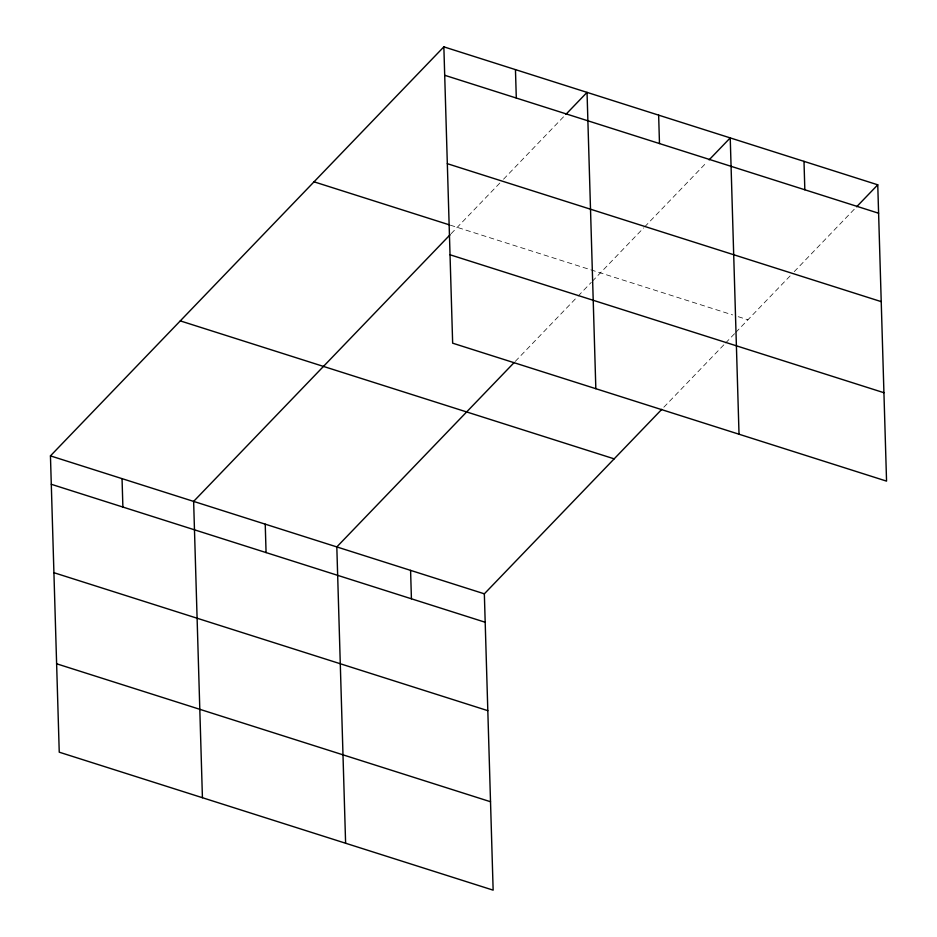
<?xml version="1.0" encoding="UTF-8"?>
<svg xmlns="http://www.w3.org/2000/svg" width="937" height="937" viewBox="0 0 937 937"><rect width="100%" height="100%" fill="white"/><g stroke="black" fill="none" stroke-linecap="round" stroke-linejoin="round"><path stroke-width="0.7" stroke-dasharray="4.68 3.51" d="M451.142 233.676L500.499 182.364M503.52 179.225L564.906 115.392M515.291 361.377L577.098 297.111M578.117 296.057L591.282 282.365M592.301 281.311L643.684 227.89M644.691 226.836L707.084 161.972M663.829 407.22L724.629 344.02M725.636 342.965L734.76 333.478M735.768 332.424L791.203 274.787M794.225 271.648L854.614 208.869M450.334 225.161L732.629 314.914M738.192 316.683L747.937 319.786"/><path stroke-width="1.41" d="M661.803 409.328L484.347 593.824L493.143 890.15L59.242 752.188L50.446 455.874L443.857 46.85L877.758 184.812L886.554 481.126L452.653 343.176L443.857 46.85M450.123 234.73L193.631 501.4L202.427 797.715M565.913 114.349L587.042 92.376L595.838 388.703M514.272 362.432L336.816 546.915L345.612 843.241M709.098 159.876L730.228 137.903L739.024 434.229M856.629 206.784L877.758 184.812M444.7 75.276L878.601 213.226M447.324 163.682L881.225 301.632M314.036 181.825L448.964 224.728M450.029 254.77L883.931 392.72M180.279 320.887L614.168 458.849M50.446 455.874L484.347 593.824M51.289 484.288L485.19 622.25M53.913 572.694L487.814 710.656M56.618 663.783L490.519 801.744M803.993 161.351L804.836 189.778M658.641 115.134L659.484 143.56M515.455 69.607L516.299 98.034M410.582 570.375L411.425 598.79M265.23 524.158L266.073 552.584M122.044 478.631L122.888 507.058"/></g></svg>
